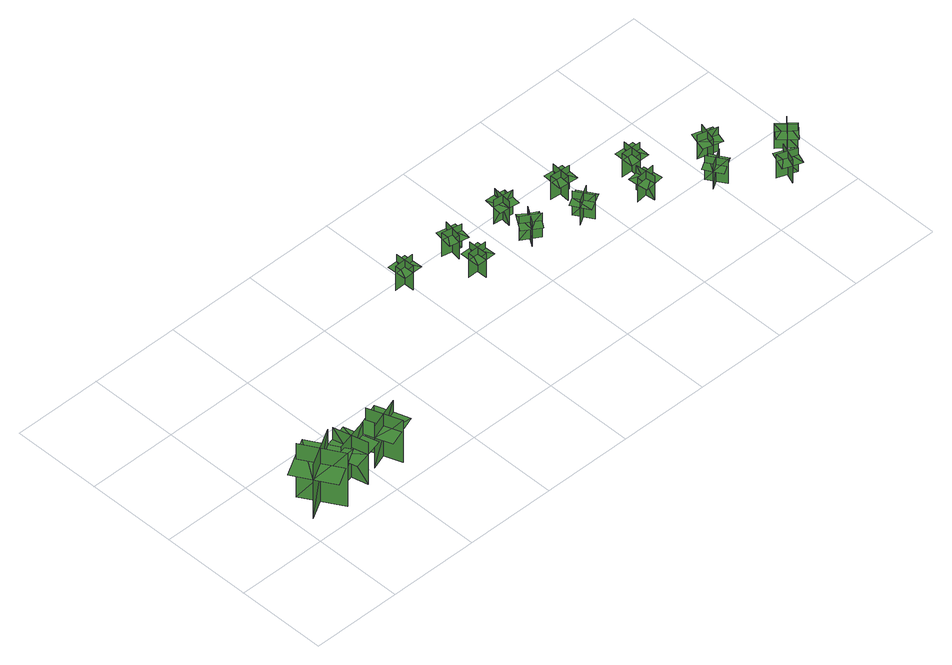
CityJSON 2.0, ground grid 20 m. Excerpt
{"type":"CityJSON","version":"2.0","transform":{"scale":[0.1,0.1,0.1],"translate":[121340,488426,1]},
"CityObjects":{
"tree1":{"type":"SolitaryVegetationObject","geometry":[{"type":"MultiSurface","lod":"1","boundaries":[[[0,1,2]],[[0,2,3]],[[4,5,6]],[[4,6,7]],[[8,9,10]],[[8,10,11]],[[8,11,12]],[[8,12,13]]]}]},
"tree2":{"type":"SolitaryVegetationObject","geometry":[{"type":"MultiSurface","lod":"1","boundaries":[[[14,15,16]],[[14,16,17]],[[18,19,20]],[[18,20,21]],[[22,23,24]],[[22,24,25]],[[22,25,26]],[[22,26,27]]]}]},
"tree3":{"type":"SolitaryVegetationObject","geometry":[{"type":"MultiSurface","lod":"1","boundaries":[[[28,29,30]],[[28,30,31]],[[32,33,34]],[[32,34,35]],[[36,37,38]],[[36,38,39]],[[36,39,40]],[[36,40,41]]]}]},
"tree4":{"type":"SolitaryVegetationObject","geometry":[{"type":"MultiSurface","lod":"1","boundaries":[[[42,43,44]],[[42,44,45]],[[46,47,48]],[[46,48,49]],[[50,51,52]],[[50,52,53]],[[50,53,54]],[[50,54,55]]]}]},
"tree5":{"type":"SolitaryVegetationObject","geometry":[{"type":"MultiSurface","lod":"1","boundaries":[[[56,57,58]],[[56,58,59]],[[60,61,62]],[[60,62,63]],[[64,65,66]],[[64,66,67]],[[64,67,68]],[[64,68,69]]]}]},
"tree6":{"type":"SolitaryVegetationObject","geometry":[{"type":"MultiSurface","lod":"1","boundaries":[[[70,71,72]],[[70,72,73]],[[74,75,76]],[[74,76,77]],[[78,79,80]],[[78,80,81]],[[78,81,82]],[[78,82,83]]]}]},
"tree7":{"type":"SolitaryVegetationObject","geometry":[{"type":"MultiSurface","lod":"1","boundaries":[[[84,85,86]],[[84,86,87]],[[88,89,90]],[[88,90,91]],[[92,93,94]],[[92,94,95]],[[92,95,96]],[[92,96,97]]]}]},
"tree8":{"type":"SolitaryVegetationObject","geometry":[{"type":"MultiSurface","lod":"1","boundaries":[[[98,99,100]],[[98,100,101]],[[102,103,104]],[[102,104,105]],[[106,107,108]],[[106,108,109]],[[106,109,110]],[[106,110,111]]]}]},
"tree9":{"type":"SolitaryVegetationObject","geometry":[{"type":"MultiSurface","lod":"1","boundaries":[[[112,113,114]],[[112,114,115]],[[116,117,118]],[[116,118,119]],[[120,121,122]],[[120,122,123]],[[120,123,124]],[[120,124,125]]]}]},
"tree10":{"type":"SolitaryVegetationObject","geometry":[{"type":"MultiSurface","lod":"1","boundaries":[[[126,127,128]],[[126,128,129]],[[130,131,132]],[[130,132,133]],[[134,135,136]],[[134,136,137]],[[134,137,138]],[[134,138,139]]]}]},
"tree11":{"type":"SolitaryVegetationObject","geometry":[{"type":"MultiSurface","lod":"1","boundaries":[[[140,141,142]],[[140,142,143]],[[144,145,146]],[[144,146,147]],[[148,149,150]],[[148,150,151]],[[148,151,152]],[[148,152,153]]]}]},
"tree12":{"type":"SolitaryVegetationObject","geometry":[{"type":"MultiSurface","lod":"1","boundaries":[[[154,155,156]],[[154,156,157]],[[158,159,160]],[[158,160,161]],[[162,163,164]],[[162,164,165]],[[162,165,166]],[[162,166,167]]]}]},
"tree13":{"type":"SolitaryVegetationObject","geometry":[{"type":"MultiSurface","lod":"1","boundaries":[[[168,169,170]],[[168,170,171]],[[172,173,174]],[[172,174,175]],[[176,177,178]],[[176,178,179]],[[176,179,180]],[[176,180,181]]]}]},
"tree14":{"type":"SolitaryVegetationObject","geometry":[{"type":"MultiSurface","lod":"1","boundaries":[[[182,183,184]],[[182,184,185]],[[186,187,188]],[[186,188,189]],[[190,191,192]],[[190,192,193]],[[190,193,194]],[[190,194,195]]]}]},
"tree15":{"type":"SolitaryVegetationObject","geometry":[{"type":"MultiSurface","lod":"1","boundaries":[[[196,197,198]],[[196,198,199]],[[200,201,202]],[[200,202,203]],[[204,205,206]],[[204,206,207]],[[204,207,208]],[[204,208,209]]]}]},
"tree16":{"type":"SolitaryVegetationObject","geometry":[{"type":"MultiSurface","lod":"1","boundaries":[[[210,211,212]],[[210,212,213]],[[214,215,216]],[[214,216,217]],[[218,219,220]],[[218,220,221]],[[218,221,222]],[[218,222,223]]]}]}
},
"vertices":[
[44,110,10],[95,24,10],[95,24,148],[44,110,148],[27,46,10],[113,96,10],[113,96,148],[27,46,148],[27,46,109],[52,3,109],[138,54,109],[113,96,109],[88,139,109],[2,89,109],
[119,66,12],[194,85,12],[194,85,120],[119,66,120],[163,39,12],[144,114,12],[144,114,120],[163,39,120],[163,39,89],[201,49,89],[181,124,89],[144,114,89],[106,105,89],[126,30,89],
[224,109,12],[251,36,12],[251,36,120],[224,109,120],[202,62,12],[275,88,12],[275,88,120],[202,62,120],[202,62,90],[215,26,90],[288,52,90],[275,88,90],[262,125,90],[189,98,90],
[601,372,21],[557,370,21],[557,370,83],[601,372,83],[580,392,21],[581,348,21],[581,348,83],[580,392,83],[580,392,66],[558,391,66],[559,347,66],[581,348,66],[603,348,66],[602,393,66],
[727,306,15],[683,305,15],[683,305,77],[727,306,77],[706,326,15],[707,282,15],[707,282,77],[706,326,77],[706,326,60],[684,326,60],[685,282,60],[707,282,60],[729,283,60],[728,327,60],
[730,372,15],[686,380,15],[686,380,76],[730,372,76],[713,396,15],[705,353,15],[705,353,76],[713,396,76],[713,396,59],[691,400,59],[684,356,59],[705,353,59],[727,349,59],[734,393,59],
[823,314,11],[860,290,11],[860,290,73],[823,314,73],[829,285,11],[853,322,11],[853,322,73],[829,285,73],[829,285,55],[847,273,55],[872,310,55],[853,322,55],[835,335,55],[810,298,55],
[820,378,11],[864,373,11],[864,373,73],[820,378,73],[838,355,11],[843,399,11],[843,399,73],[838,355,73],[838,355,56],[860,352,56],[865,396,56],[843,399,56],[821,401,56],[816,357,56],
[976,292,4],[938,269,4],[938,269,66],[976,292,66],[947,299,4],[970,261,4],[970,261,66],[947,299,66],[947,299,48],[928,288,48],[950,250,48],[970,261,48],[989,272,48],[966,310,48],
[989,351,7],[945,354,7],[945,354,68],[989,351,68],[970,374,7],[967,330,7],[967,330,68],[970,374,68],[970,374,51],[948,375,51],[945,331,51],[967,330,51],[989,328,51],[992,372,51],
[1087,223,1],[1082,267,1],[1082,267,63],[1087,223,63],[1105,246,1],[1061,241,1],[1061,241,63],[1105,246,63],[1105,246,45],[1103,268,45],[1059,263,45],[1061,241,45],[1064,219,45],[1108,224,45],
[1129,306,4],[1085,307,4],[1085,307,65],[1129,306,65],[1109,327,4],[1108,283,4],[1108,283,65],[1109,327,65],[1109,327,48],[1087,328,48],[1086,283,48],[1108,283,48],[1130,282,48],[1131,327,48],
[1194,198,0],[1217,160,0],[1217,160,62],[1194,198,62],[1187,169,0],[1225,192,0],[1225,192,62],[1187,169,62],[1187,169,44],[1198,150,44],[1236,173,44],[1225,192,44],[1214,211,44],[1176,188,44],
[1247,261,1],[1235,218,1],[1235,218,63],[1247,261,63],[1221,247,1],[1264,234,1],[1264,234,63],[1221,247,63],[1221,247,45],[1215,226,45],[1257,213,45],[1264,234,45],[1270,255,45],[1228,268,45],
[1332,91,1],[1291,107,1],[1291,107,62],[1332,91,62],[1320,118,1],[1304,76,1],[1304,76,62],[1320,118,62],[1320,118,45],[1300,126,45],[1284,84,45],[1304,76,45],[1325,68,45],[1341,110,45],
[1377,138,1],[1344,167,1],[1344,167,62],[1377,138,62],[1376,167,1],[1346,134,1],[1346,134,62],[1376,167,62],[1376,167,45],[1359,182,45],[1330,149,45],[1346,134,45],[1362,119,45],[1392,152,45]
]}
